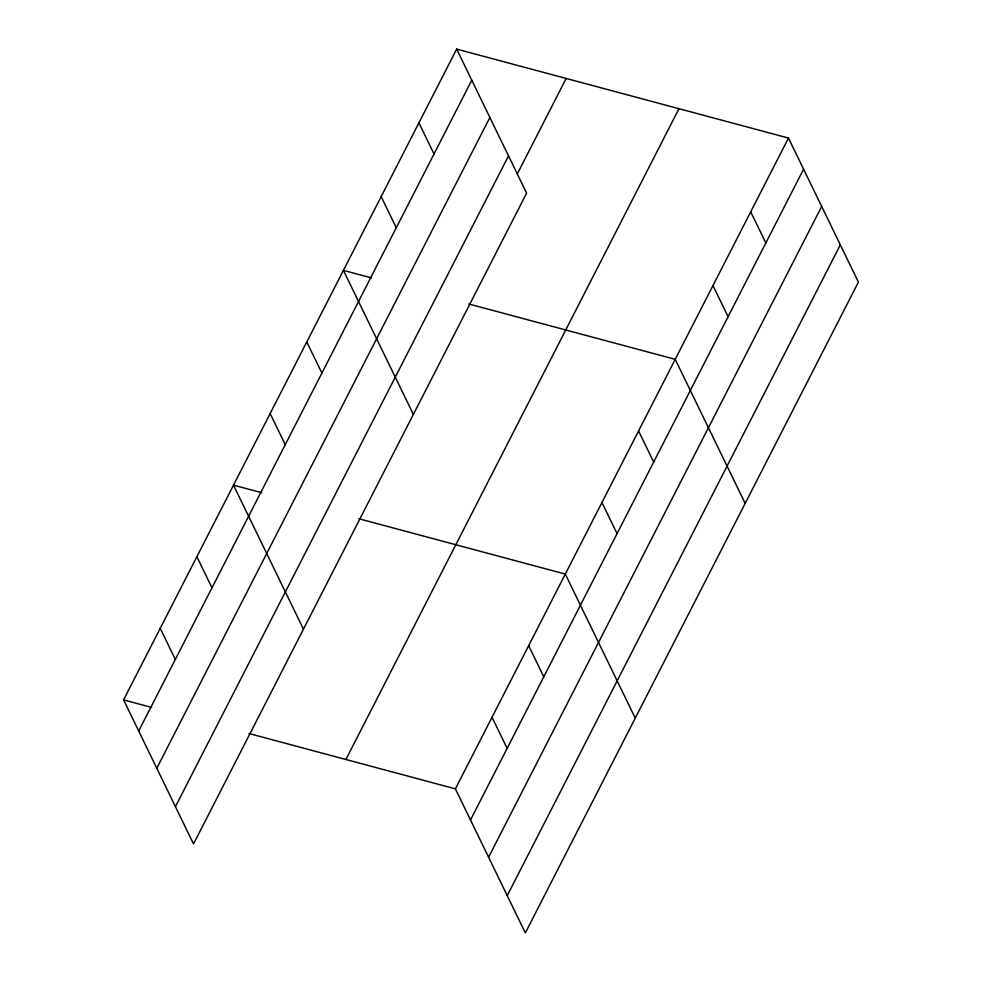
<?xml version="1.0" encoding="UTF-8"?>
<svg xmlns="http://www.w3.org/2000/svg" width="982" height="982" viewBox="0 0 982 982"><rect width="100%" height="100%" fill="white"/><g stroke="black" fill="none" stroke-linecap="round" stroke-linejoin="round"><path stroke-width="1.47" d="M456.667 49.1L526.61 193.147L193.528 843.943L123.585 699.896L456.667 49.1L788.472 138.057L858.415 282.104L525.333 932.9L455.39 788.853L248.986 733.517M138.695 731.013L471.777 80.217M156.789 768.28L489.871 117.484M175.434 806.676L508.516 155.88M517.232 174.072L566.16 78.45M345.897 759.503L678.979 108.695M455.39 788.853L788.472 138.057M470.501 819.97L803.583 169.174M488.594 857.237L821.676 206.441M507.24 895.633L840.322 244.837M371.527 277.906L343.418 270.369L413.361 414.416M468.819 303.99L675.223 359.326L745.166 503.373M261.617 492.669L233.495 485.133L303.45 629.18M358.909 518.754L565.313 574.089L635.256 718.137M123.585 699.896L151.694 707.433M750.714 211.817L765.825 242.922M712.969 285.566L728.079 316.683M638.582 430.914L653.693 462.031M418.909 122.86L434.019 153.978M601.941 502.502L617.052 533.619M381.163 196.609L396.274 227.726M528.672 645.677L543.783 676.794M492.031 717.265L507.142 748.382M306.777 341.957L321.887 373.074M270.136 413.545L285.246 444.662M196.866 556.72L211.977 587.837M160.226 628.308L175.336 659.425"/></g></svg>
